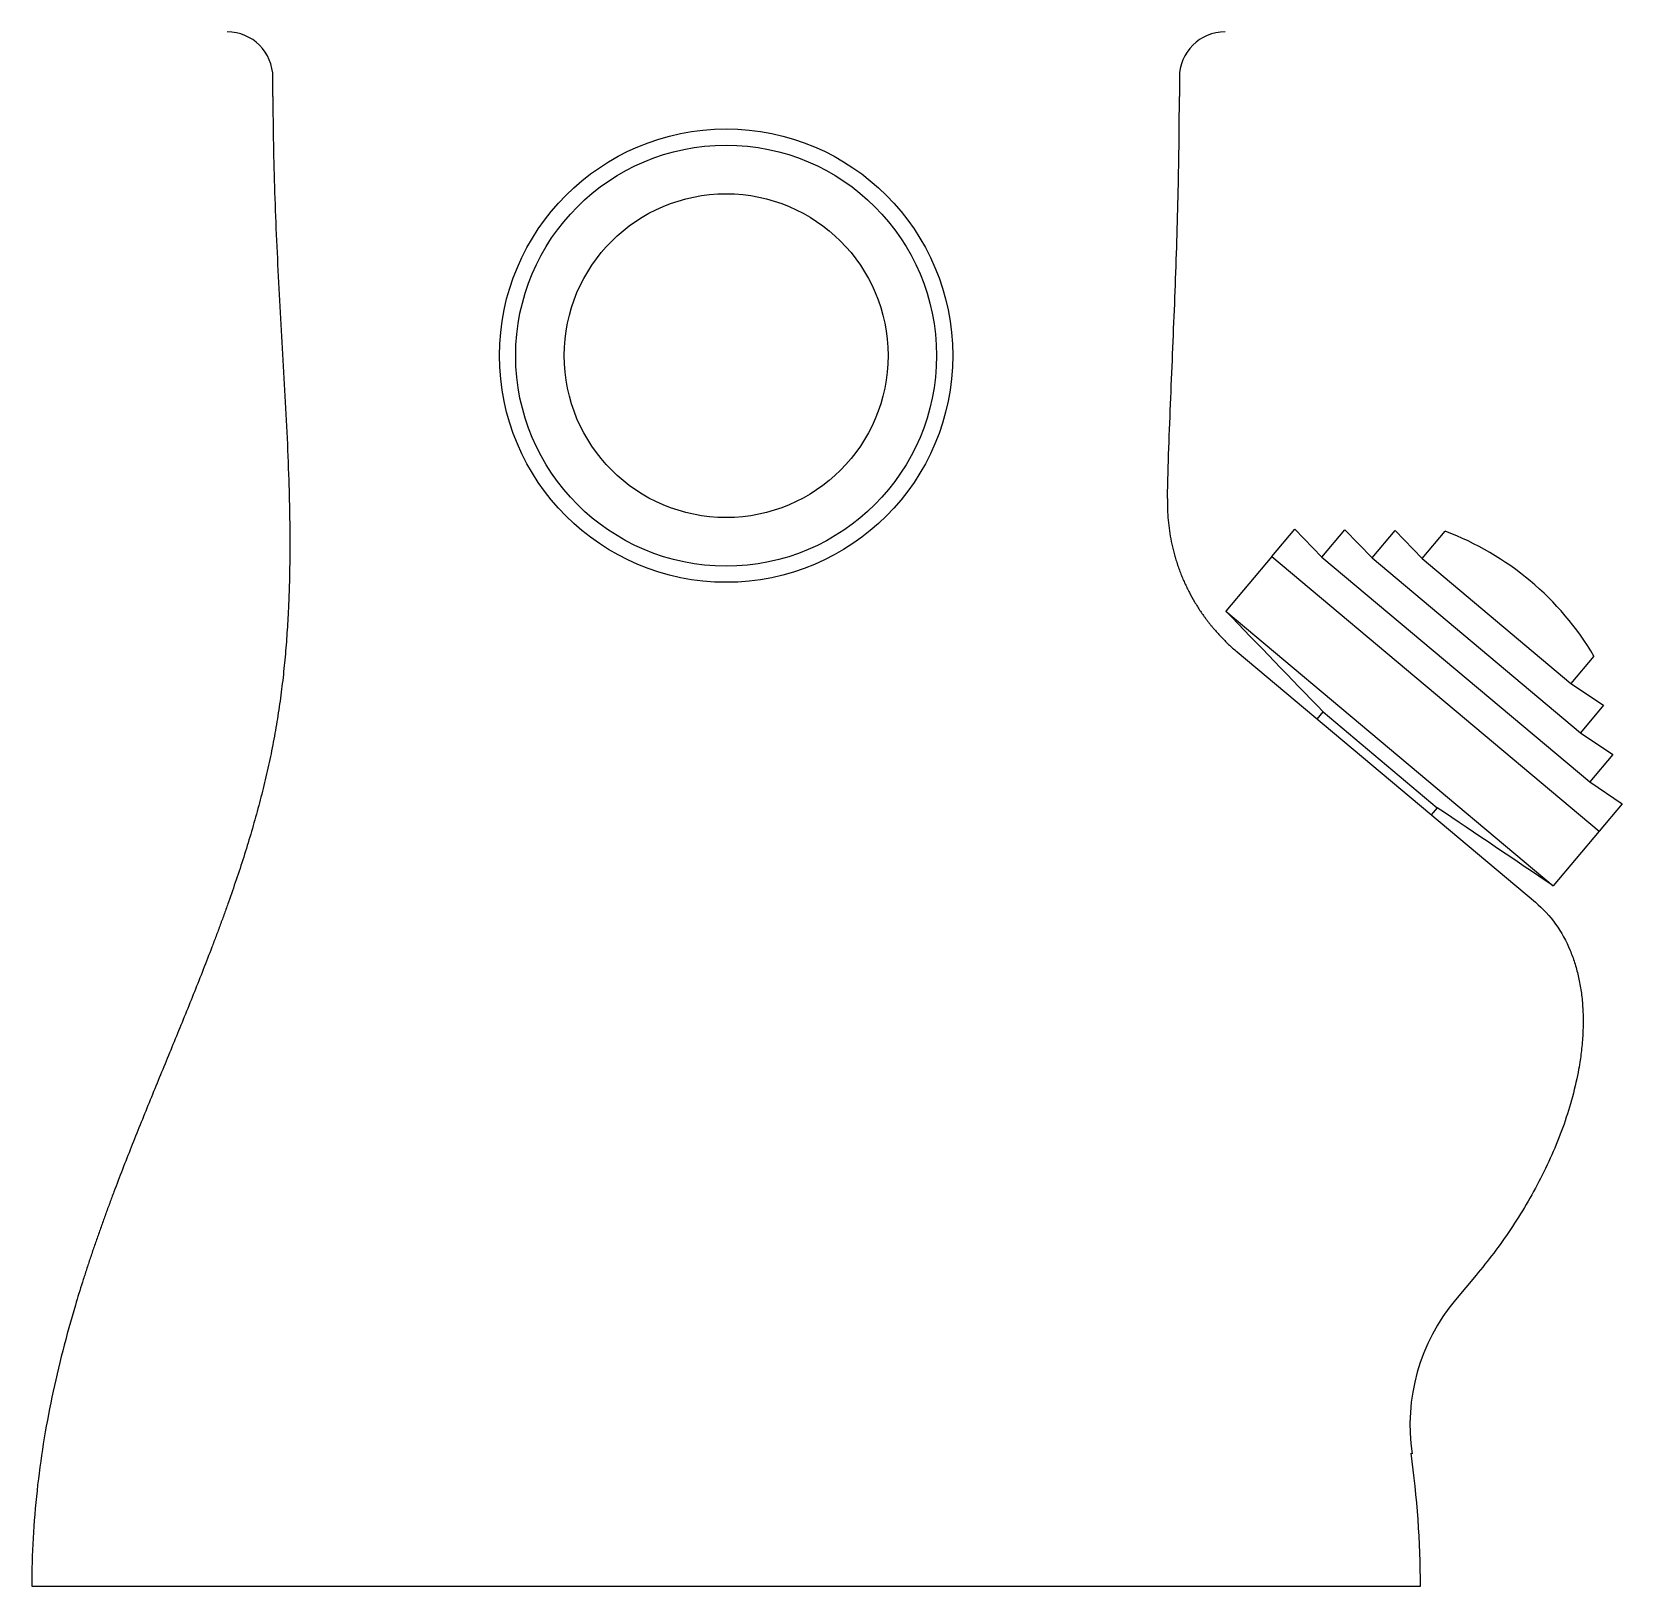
# Model space of a CAD drawing. Extents: x -39 to 75, y -92 to 94.
# Drawn here: x -21.45 to 27.68, y -46 to 2 of the extents above; entities that cross this region are included whole.
import ezdxf

# ---------------------------------------------------------------- set-up
doc = ezdxf.new("R2010")
doc.units = 0
doc.header["$MEASUREMENT"] = 0
doc.layers.add('MODELSKETCH_VISIBLE', color=7, linetype='CONTINUOUS')

msp = doc.modelspace()

# ---------------------------------------------------------------- linework, layer by layer
at = {"layer": 'MODELSKETCH_VISIBLE'}
for p, q in [((-14, 0), (-14, 0.586)), ((14, 0.586), (14, 0)), ((16.858, -14.201), (17.568, -13.355)), ((17.568, -13.355), (18.406, -14.223)), ((18.406, -14.223), (19.116, -13.377)), ((19.116, -13.377), (19.954, -14.245)), ((19.954, -14.245), (20.664, -13.4)), ((20.664, -13.4), (21.502, -14.268)), ((21.502, -14.268), (22.211, -13.423)), ((16.858, -14.201), (15.439, -15.892)), ((16.858, -14.201), (26.97, -22.685)), ((18.406, -14.223), (26.679, -21.165)), ((19.954, -14.245), (26.388, -19.644)), ((21.502, -14.268), (26.097, -18.124)), ((15.439, -15.892), (25.55, -24.377)), ((15.783, -17.148), (24.998, -24.88)), ((26.806, -17.278), (26.097, -18.124)), ((26.097, -18.124), (27.097, -18.798)), ((18.255, -19.222), (18.441, -19)), ((18.441, -19), (21.968, -21.96)), ((27.097, -18.798), (26.388, -19.644)), ((26.388, -19.644), (27.388, -20.319)), ((27.388, -20.319), (26.679, -21.165)), ((26.679, -21.165), (27.679, -21.839)), ((21.968, -21.96), (21.782, -22.181)), ((27.679, -21.839), (26.969, -22.685)), ((26.97, -22.685), (25.55, -24.377)), ((23.166, -36.397), (22.527, -37.159)), ((-21.448, -46), (21.448, -46))]:
    msp.add_line(p, q, dxfattribs=at)
for radius in [7, 6.5, 5]:
    msp.add_circle((0, -8), radius, dxfattribs=at)
for centre, radius, start, end in [((-15.414, 0.586), 1.414, 0, 90), ((-15.414, 0.586), 1.414, 0, 90), ((15.414, 0.586), 1.414, 90, 180), ((19.054, -21.851), 9, 30.5334, 69.4666), ((27.123, -41.016), 6, 140, 188.5535)]:
    msp.add_arc(centre, radius, start, end, dxfattribs=at)
msp.add_ellipse((19.64, -12.551), major_axis=(3.857, 4.596), ratio=0.988912, start_param=3.13937, end_param=3.141593, dxfattribs=at)
for points, knots in [([(-14, 0), (-14, -0.494), (-13.991, -1.482), (-13.952, -2.964), (-13.892, -4.444), (-13.817, -5.924), (-13.732, -7.404), (-13.647, -8.883), (-13.568, -10.363), (-13.517, -11.596), (-13.49, -12.583), (-13.479, -13.324), (-13.477, -13.941), (-13.482, -14.435), (-13.488, -14.805), (-13.496, -15.114), (-13.504, -15.361), (-13.511, -15.546), (-13.518, -15.732), (-13.53, -15.978), (-13.547, -16.286), (-13.571, -16.655), (-13.608, -17.146), (-13.665, -17.757), (-13.752, -18.486), (-13.858, -19.212), (-13.984, -19.934), (-14.131, -20.651), (-14.298, -21.364), (-14.483, -22.073), (-14.685, -22.779), (-14.901, -23.483), (-15.131, -24.183), (-15.312, -24.706), (-15.437, -25.055), (-15.52, -25.287), (-15.626, -25.576), (-15.755, -25.923), (-15.93, -26.384), (-16.152, -26.959), (-16.425, -27.646), (-16.702, -28.332), (-17.075, -29.245), (-17.545, -30.385), (-18.012, -31.526), (-18.378, -32.442), (-18.648, -33.13), (-18.869, -33.706), (-19.042, -34.168), (-19.169, -34.515), (-19.295, -34.863), (-19.398, -35.154), (-19.479, -35.387), (-19.559, -35.62), (-19.658, -35.912), (-19.773, -36.262), (-19.923, -36.731), (-20.176, -37.552), (-20.503, -38.731), (-20.836, -40.158), (-21.104, -41.597), (-21.3, -43.049), (-21.42, -44.516), (-21.448, -45.504), (-21.448, -46)], [0, 0, 0, 0, 0.00148167, 0.00296335, 0.00444502, 0.00592669, 0.00740836, 0.00889004, 0.01037171, 0.01185338, 0.01259422, 0.01333505, 0.01407589, 0.01444631, 0.01481673, 0.01518715, 0.01537235, 0.01555756, 0.01574277, 0.01592798, 0.0162984, 0.01666882, 0.01703924, 0.01778007, 0.01852091, 0.01926175, 0.02000258, 0.02074342, 0.02148425, 0.02222509, 0.02296593, 0.02370676, 0.0244476, 0.02518844, 0.02537365, 0.02555885, 0.02592927, 0.02629969, 0.02667011, 0.02741095, 0.02815178, 0.02889262, 0.02963345, 0.03111513, 0.0325968, 0.03333764, 0.03407847, 0.03481931, 0.03518973, 0.03556015, 0.03593056, 0.03630098, 0.03648619, 0.0366714, 0.03704182, 0.03741224, 0.03778266, 0.03852349, 0.04000516, 0.04148684, 0.04296851, 0.04445018, 0.04593186, 0.04741353, 0.04741353, 0.04741353, 0.04741353]), ([(13.631, -12.409), (13.628, -12.522), (13.63, -12.746), (13.65, -13.081), (13.689, -13.412), (13.737, -13.686), (13.785, -13.904), (13.825, -14.066), (13.863, -14.201), (13.895, -14.309), (13.916, -14.376), (13.934, -14.43), (13.952, -14.483), (13.975, -14.549), (14.003, -14.629), (14.043, -14.733), (14.095, -14.863), (14.162, -15.016), (14.233, -15.167), (14.333, -15.366), (14.441, -15.56), (14.558, -15.75), (14.649, -15.891), (14.729, -16.006), (14.795, -16.097), (14.846, -16.164), (14.897, -16.232), (14.95, -16.298), (15.003, -16.363), (15.075, -16.449), (15.167, -16.555), (15.281, -16.678), (15.399, -16.799), (15.56, -16.955), (15.687, -17.067), (15.773, -17.139)], [0, 0, 0, 0, 0.000333587, 0.000667173, 0.00100076, 0.001334346, 0.00150114, 0.001667933, 0.001834726, 0.001918123, 0.00200152, 0.002043218, 0.002084916, 0.002168313, 0.00225171, 0.002335106, 0.0025019, 0.002668693, 0.002835486, 0.00300228, 0.003335866, 0.003502659, 0.003669453, 0.003836246, 0.003919643, 0.004003039, 0.004086436, 0.004169833, 0.004253229, 0.004336626, 0.004503419, 0.004670213, 0.004837006, 0.005003799, 0.005337386, 0.005337386, 0.005337386, 0.005337386])]:
    msp.add_open_spline(points, degree=3, knots=knots, dxfattribs=at)
for points in [[(13.631, -12.409), (13.642, -11.892), (13.673, -10.858), (13.734, -9.308), (13.8, -7.757), (13.864, -6.206), (13.92, -4.655), (13.964, -3.104), (13.993, -1.552), (14, -0.518), (14, 0)], [(18.441, -19), (17.44, -17.964), (16.439, -16.928), (15.439, -15.892)], [(25.55, -24.377), (24.356, -23.571), (23.162, -22.766), (21.968, -21.96)], [(24.998, -24.88), (25.234, -25.078), (25.655, -25.536), (25.952, -26.081), (26.071, -26.365)], [(21.448, -46), (21.448, -44.618), (21.349, -43.251), (21.157, -41.897)]]:
    msp.add_open_spline(points, degree=3, dxfattribs=at)
msp.add_rational_spline([(26.071, -26.365), (27.903, -30.752), (23.166, -36.397)], [0.905727655897, 0.766142039775, 1], degree=2, dxfattribs=at)

doc.saveas('drawing.dxf')
